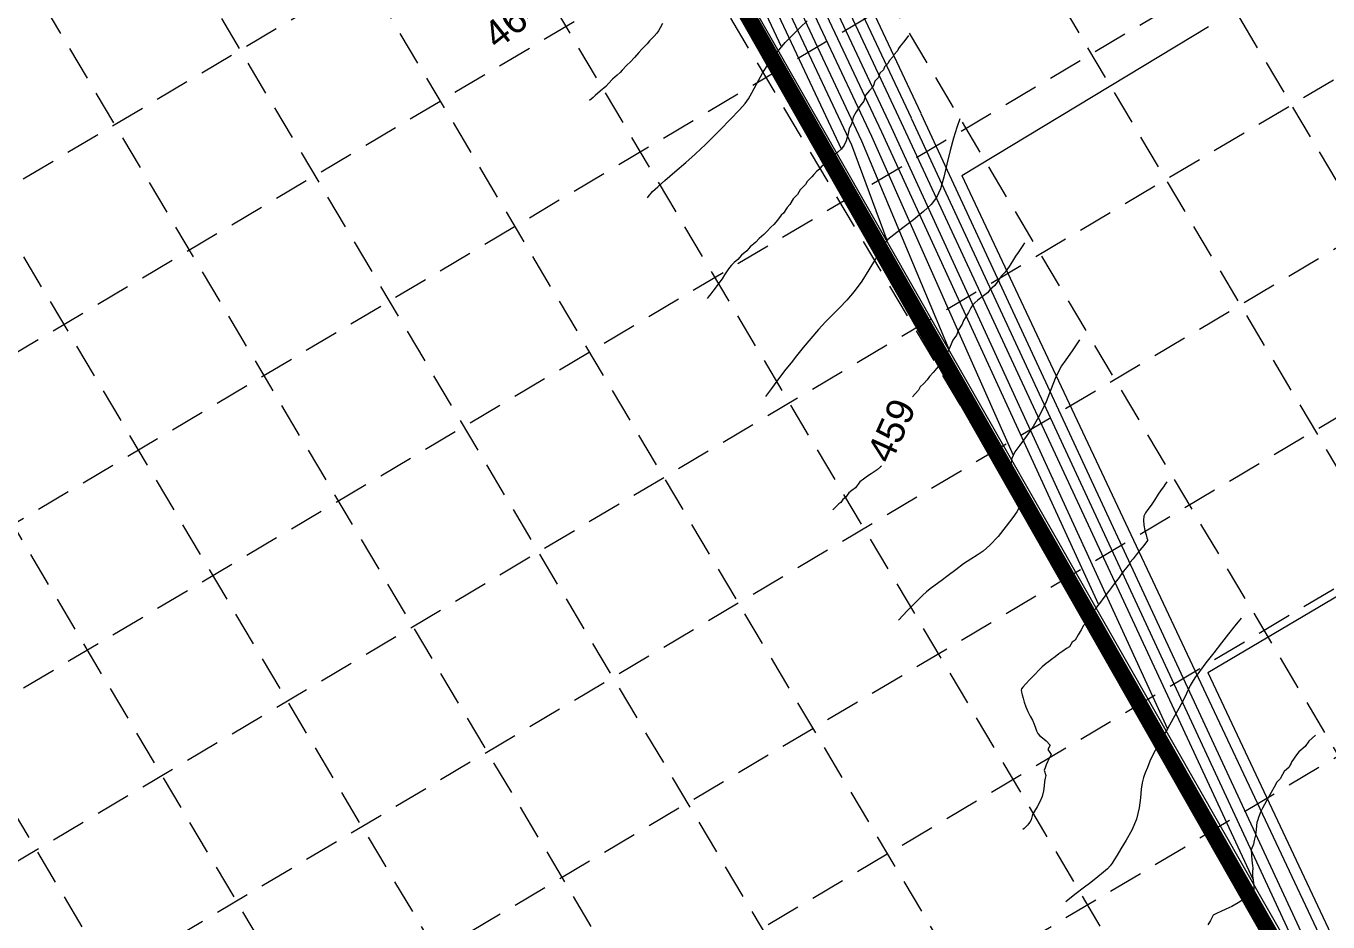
# Model space of a CAD drawing. Header units: inches. Extents: x 2527773 to 2531821, y 6906669 to 6910268.
# Drawn here: x 2528239.1 to 2528716.8, y 6908017.5 to 6908346.2 of the extents above; entities that cross this region are included whole.
import ezdxf
from ezdxf.enums import TextEntityAlignment as Align

# ---------------------------------------------------------------- set-up
doc = ezdxf.new("R2010")
doc.units = ezdxf.units.IN
doc.header["$MEASUREMENT"] = 0
doc.linetypes.add('DASHED', pattern=[0.2286, 0.1524, -0.0762])
doc.linetypes.add('HIDDEN', pattern=[0.009525, 0.00635, -0.003175])
for name, color, linetype, lineweight in [('CE-GRADE-25128 - CE-GRAD-CONT-MAJR-LINE', 1, 'Continuous', 80), ('CE-GRADE-25128 - CE-GRAD-CONT-MINR-LINE', 40, 'Continuous', 53), ('Level 13', 7, 'Continuous', 0)]:
    doc.layers.add(name, color=color, linetype=linetype, lineweight=lineweight)
doc.layers.add('GRID', color=254, linetype='HIDDEN')
doc.layers.add('LIMITS OF DISTURBANCE', color=1, linetype='HIDDEN')
doc.styles.get("Standard").update_dxf_attribs({"font": 'ARIAL.TTF'})

msp = doc.modelspace()

# ---------------------------------------------------------------- linework, layer by layer
at = {"color": 35, "lineweight": 0}
for p, q in [((2528472.62, 6908347.19), (2528471.77, 6908345.57)), ((2528523.12, 6908345.67), (2528525.67, 6908348.15)), ((2528469.51, 6908342.46), (2528467.86, 6908340.74)), ((2528470.54, 6908343.61), (2528469.51, 6908342.46)), ((2528471.17, 6908344.49), (2528470.54, 6908343.61)), ((2528471.77, 6908345.57), (2528471.17, 6908344.49)), ((2528517.66, 6908340.13), (2528520.49, 6908343.06)), ((2528520.49, 6908343.06), (2528523.12, 6908345.67)), ((2528562.82, 6908342.78), (2528561.93, 6908341.45)), ((2528465.08, 6908337.75), (2528463.95, 6908336.47)), ((2528466.99, 6908339.71), (2528465.08, 6908337.75)), ((2528467.86, 6908340.74), (2528466.99, 6908339.71)), ((2528514.76, 6908336.79), (2528517.66, 6908340.13)), ((2528559.25, 6908337.95), (2528558.84, 6908337.18)), ((2528559.85, 6908338.85), (2528559.25, 6908337.95)), ((2528561.04, 6908340.29), (2528559.85, 6908338.85)), ((2528561.93, 6908341.45), (2528561.04, 6908340.29)), ((2528460.7, 6908333.02), (2528459.65, 6908331.95)), ((2528462.35, 6908334.7), (2528460.7, 6908333.02)), ((2528463.95, 6908336.47), (2528462.35, 6908334.7)), ((2528509.31, 6908328.92), (2528511.92, 6908333.03)), ((2528511.92, 6908333.03), (2528514.76, 6908336.79)), ((2528555.4, 6908332.61), (2528554.07, 6908331.31)), ((2528555.72, 6908333.5), (2528555.4, 6908332.61)), ((2528557.14, 6908334.93), (2528555.72, 6908333.5)), ((2528557.46, 6908335.69), (2528557.14, 6908334.93)), ((2528558.84, 6908337.18), (2528557.46, 6908335.69)), ((2528456, 6908328.26), (2528454.31, 6908326.78)), ((2528457.07, 6908329.23), (2528456, 6908328.26)), ((2528457.87, 6908330), (2528457.07, 6908329.23)), ((2528459.65, 6908331.95), (2528457.87, 6908330)), ((2528507.07, 6908324.95), (2528509.31, 6908328.92)), ((2528552.4, 6908328.9), (2528551.86, 6908327.31)), ((2528553.67, 6908330.14), (2528552.4, 6908328.9)), ((2528554.07, 6908331.31), (2528553.67, 6908330.14)), ((2528451.78, 6908324.04), (2528449.78, 6908322.29)), ((2528452.78, 6908325.11), (2528451.78, 6908324.04)), ((2528454.31, 6908326.78), (2528452.78, 6908325.11)), ((2528505.36, 6908321.71), (2528507.07, 6908324.95)), ((2528549.92, 6908324.05), (2528548.51, 6908322.58)), ((2528550.54, 6908326.01), (2528549.92, 6908324.05)), ((2528551.86, 6908327.31), (2528550.54, 6908326.01)), ((2528447.15, 6908319.98), (2528445.87, 6908318.88)), ((2528447.94, 6908320.7), (2528447.15, 6908319.98)), ((2528449.78, 6908322.29), (2528447.94, 6908320.7)), ((2528502.91, 6908317.8), (2528504.17, 6908319.56)), ((2528504.17, 6908319.56), (2528505.36, 6908321.71)), ((2528546.43, 6908318.65), (2528545.01, 6908316.77)), ((2528547.06, 6908320.91), (2528546.43, 6908318.65)), ((2528548.51, 6908322.58), (2528547.06, 6908320.91)), ((2528497.54, 6908312.05), (2528500.84, 6908315.5)), ((2528500.84, 6908315.5), (2528502.91, 6908317.8)), ((2528543.7, 6908314.71), (2528542.58, 6908312.73)), ((2528545.01, 6908316.77), (2528543.7, 6908314.71)), ((2528493.72, 6908308.14), (2528497.54, 6908312.05)), ((2528542, 6908310.26), (2528541.14, 6908308.64)), ((2528542.58, 6908312.73), (2528542, 6908310.26)), ((2528580.6, 6908308.96), (2528579.36, 6908305.04)), ((2528581.68, 6908312.13), (2528580.6, 6908308.96)), ((2528488.31, 6908302.65), (2528490.42, 6908304.78)), ((2528490.42, 6908304.78), (2528493.72, 6908308.14)), ((2528539.96, 6908304.1), (2528539.24, 6908302.5)), ((2528540.57, 6908306.21), (2528539.96, 6908304.1)), ((2528541.14, 6908308.64), (2528540.57, 6908306.21)), ((2528579.36, 6908305.04), (2528578.1, 6908300.51)), ((2528481.19, 6908296.21), (2528484.57, 6908299.18)), ((2528484.57, 6908299.18), (2528486.71, 6908301.11)), ((2528486.71, 6908301.11), (2528488.31, 6908302.65)), ((2528536.89, 6908299.91), (2528535.06, 6908298.44)), ((2528538.27, 6908301.2), (2528536.89, 6908299.91)), ((2528539.24, 6908302.5), (2528538.27, 6908301.2)), ((2528578.1, 6908300.51), (2528576.93, 6908295.57)), ((2528477.19, 6908292.71), (2528481.19, 6908296.21)), ((2528530.83, 6908294.61), (2528530.2, 6908293.73)), ((2528532.5, 6908295.87), (2528530.83, 6908294.61)), ((2528533.09, 6908296.95), (2528532.5, 6908295.87)), ((2528535.06, 6908298.44), (2528533.09, 6908296.95)), ((2528576.93, 6908295.57), (2528575.78, 6908290.72)), ((2528473.51, 6908289.53), (2528477.19, 6908292.71)), ((2528527.4, 6908290.91), (2528525.75, 6908289.19)), ((2528528.09, 6908291.7), (2528527.4, 6908290.91)), ((2528529.13, 6908292.85), (2528528.09, 6908291.7)), ((2528530.2, 6908293.73), (2528529.13, 6908292.85)), ((2528575.78, 6908290.72), (2528574.56, 6908286.5)), ((2528467.38, 6908283.58), (2528468.98, 6908285.47)), ((2528468.98, 6908285.47), (2528470.86, 6908287.24)), ((2528470.86, 6908287.24), (2528473.51, 6908289.53)), ((2528523.15, 6908286.14), (2528522.21, 6908284.47)), ((2528525.06, 6908288.1), (2528523.15, 6908286.14)), ((2528525.75, 6908289.19), (2528525.06, 6908288.1)), ((2528574.56, 6908286.5), (2528573.12, 6908283.29)), ((2528467.09, 6908283.16), (2528467.38, 6908283.58)), ((2528519.38, 6908280.75), (2528518.33, 6908279.69)), ((2528520.56, 6908282.79), (2528519.38, 6908280.75)), ((2528522.21, 6908284.47), (2528520.56, 6908282.79)), ((2528571.18, 6908280.69), (2528568.43, 6908278.12)), ((2528573.12, 6908283.29), (2528571.18, 6908280.69)), ((2528516.21, 6908276.84), (2528514.84, 6908274.98)), ((2528517.01, 6908277.61), (2528516.21, 6908276.84)), ((2528518.33, 6908279.69), (2528517.01, 6908277.61)), ((2528568.43, 6908278.12), (2528564.76, 6908275.17)), ((2528511.07, 6908270.99), (2528509.79, 6908269.71)), ((2528512.4, 6908272.41), (2528511.07, 6908270.99)), ((2528513.47, 6908273.37), (2528512.4, 6908272.41)), ((2528514.84, 6908274.98), (2528513.47, 6908273.37)), ((2528560.83, 6908272.19), (2528557.49, 6908269.67)), ((2528564.76, 6908275.17), (2528560.83, 6908272.19)), ((2528506.82, 6908266.95), (2528504.82, 6908265.2)), ((2528508.1, 6908268.22), (2528506.82, 6908266.95)), ((2528509.79, 6908269.71), (2528508.1, 6908268.22)), ((2528553.96, 6908266.33), (2528552.59, 6908264.15)), ((2528555.35, 6908267.91), (2528553.96, 6908266.33)), ((2528557.49, 6908269.67), (2528555.35, 6908267.91)), ((2528604.8, 6908265.74), (2528604.07, 6908264.57)), ((2528605.39, 6908266.7), (2528604.8, 6908265.74)), ((2528501.66, 6908262.2), (2528500.25, 6908260.56)), ((2528503.5, 6908263.79), (2528501.66, 6908262.2)), ((2528504.82, 6908265.2), (2528503.5, 6908263.79)), ((2528552.59, 6908264.15), (2528550.71, 6908260.81)), ((2528602.18, 6908261.77), (2528601.08, 6908259.98)), ((2528603.15, 6908263.07), (2528602.18, 6908261.77)), ((2528604.07, 6908264.57), (2528603.15, 6908263.07)), ((2528496.33, 6908256.35), (2528495.42, 6908254.92)), ((2528497.18, 6908257.59), (2528496.33, 6908256.35)), ((2528497.98, 6908258.53), (2528497.18, 6908257.59)), ((2528498.92, 6908259.42), (2528497.98, 6908258.53)), ((2528500.25, 6908260.56), (2528498.92, 6908259.42)), ((2528548.35, 6908256.73), (2528545.72, 6908252.57)), ((2528550.71, 6908260.81), (2528548.35, 6908256.73)), ((2528599.81, 6908257.99), (2528598.4, 6908255.88)), ((2528601.08, 6908259.98), (2528599.81, 6908257.99)), ((2528493.15, 6908251.79), (2528492.33, 6908250.51)), ((2528494.54, 6908253.48), (2528493.15, 6908251.79)), ((2528495.42, 6908254.92), (2528494.54, 6908253.48)), ((2528545.72, 6908252.57), (2528542.98, 6908248.86)), ((2528595.66, 6908252.6), (2528594.51, 6908250.96)), ((2528597.03, 6908254.59), (2528595.66, 6908252.6)), ((2528598.4, 6908255.88), (2528597.03, 6908254.59)), ((2528489.38, 6908246.68), (2528489.04, 6908246.22)), ((2528490.37, 6908247.92), (2528489.38, 6908246.68)), ((2528491.1, 6908248.98), (2528490.37, 6908247.92)), ((2528492.33, 6908250.51), (2528491.1, 6908248.98)), ((2528542.98, 6908248.86), (2528540.24, 6908245.64)), ((2528589.92, 6908246.85), (2528588.25, 6908245.59)), ((2528591.89, 6908248.34), (2528589.92, 6908246.85)), ((2528592.68, 6908249.48), (2528591.89, 6908248.34)), ((2528594.51, 6908250.96), (2528592.68, 6908249.48)), ((2528537.57, 6908242.8), (2528535.01, 6908240.24)), ((2528540.24, 6908245.64), (2528537.57, 6908242.8)), ((2528585.8, 6908242.83), (2528584.86, 6908241.16)), ((2528586.49, 6908243.92), (2528585.8, 6908242.83)), ((2528587.18, 6908244.71), (2528586.49, 6908243.92)), ((2528588.25, 6908245.59), (2528587.18, 6908244.71)), ((2528532.46, 6908237.69), (2528529.81, 6908234.87)), ((2528535.01, 6908240.24), (2528532.46, 6908237.69)), ((2528583.1, 6908238.12), (2528582.52, 6908236.82)), ((2528584.28, 6908240.16), (2528583.1, 6908238.12)), ((2528584.86, 6908241.16), (2528584.28, 6908240.16)), ((2528529.81, 6908234.87), (2528526.99, 6908231.6)), ((2528580.46, 6908232.82), (2528579.09, 6908230.96)), ((2528581.2, 6908234.74), (2528580.46, 6908232.82)), ((2528582.52, 6908236.82), (2528581.2, 6908234.74)), ((2528524.21, 6908228.22), (2528521.75, 6908225.16)), ((2528526.99, 6908231.6), (2528524.21, 6908228.22)), ((2528578.16, 6908228.62), (2528577.04, 6908226.22)), ((2528579.09, 6908230.96), (2528578.16, 6908228.62)), ((2528625.63, 6908231.07), (2528622.89, 6908227.08)), ((2528521.75, 6908225.16), (2528519.77, 6908222.68)), ((2528575.78, 6908224.06), (2528574.49, 6908222.21)), ((2528577.04, 6908226.22), (2528575.78, 6908224.06)), ((2528620.6, 6908223.8), (2528619.02, 6908221.51)), ((2528622.89, 6908227.08), (2528620.6, 6908223.8)), ((2528517.88, 6908220.28), (2528515.57, 6908217.26)), ((2528519.77, 6908222.68), (2528517.88, 6908220.28)), ((2528571.96, 6908219.06), (2528570.63, 6908217.64)), ((2528573.12, 6908220.6), (2528571.96, 6908219.06)), ((2528574.49, 6908222.21), (2528573.12, 6908220.6)), ((2528617.85, 6908219.52), (2528616.69, 6908216.92)), ((2528619.02, 6908221.51), (2528617.85, 6908219.52)), ((2528512.56, 6908213.24), (2528510.39, 6908210.3)), ((2528515.57, 6908217.26), (2528512.56, 6908213.24)), ((2528567.17, 6908213.83), (2528566.6, 6908212.62)), ((2528568.45, 6908215.1), (2528567.17, 6908213.83)), ((2528569.73, 6908216.38), (2528568.45, 6908215.1)), ((2528570.63, 6908217.64), (2528569.73, 6908216.38)), ((2528616.69, 6908216.92), (2528615.2, 6908213.07)), ((2528565.27, 6908211.21), (2528564.36, 6908210.15)), ((2528566.6, 6908212.62), (2528565.27, 6908211.21)), ((2528613.34, 6908208.39), (2528611.11, 6908203.59)), ((2528615.2, 6908213.07), (2528613.34, 6908208.39)), ((2528608.58, 6908199.27), (2528606, 6908195.56)), ((2528611.11, 6908203.59), (2528608.58, 6908199.27)), ((2528606, 6908195.56), (2528603.69, 6908192.49)), ((2528601.89, 6908189.97), (2528600.74, 6908187.55)), ((2528603.69, 6908192.49), (2528601.89, 6908189.97)), ((2528552.91, 6908184.75), (2528552.66, 6908184.47)), ((2528600.74, 6908187.55), (2528600.34, 6908184.65)), ((2528600.34, 6908184.65), (2528600.69, 6908180.94)), ((2528546.41, 6908179.99), (2528545.01, 6908178.93)), ((2528547.82, 6908181.03), (2528546.41, 6908179.99)), ((2528549.14, 6908181.93), (2528547.82, 6908181.03)), ((2528550.3, 6908182.63), (2528549.14, 6908181.93)), ((2528551.41, 6908183.38), (2528550.3, 6908182.63)), ((2528552.66, 6908184.47), (2528551.41, 6908183.38)), ((2528600.69, 6908180.94), (2528601.5, 6908177.01)), ((2528541.02, 6908174.97), (2528539.7, 6908173.2)), ((2528542.13, 6908175.8), (2528541.02, 6908174.97)), ((2528543.41, 6908176.77), (2528542.13, 6908175.8)), ((2528545.01, 6908178.93), (2528543.41, 6908176.77)), ((2528601.5, 6908177.01), (2528602.36, 6908173.69)), ((2528655.62, 6908176.01), (2528654.44, 6908174.43)), ((2528656.45, 6908177.17), (2528655.62, 6908176.01)), ((2528657.07, 6908178.08), (2528656.45, 6908177.17)), ((2528657.65, 6908178.95), (2528657.07, 6908178.08)), ((2528537.3, 6908170.91), (2528536.63, 6908170.15)), ((2528538, 6908171.45), (2528537.3, 6908170.91)), ((2528538.8, 6908172.52), (2528538, 6908171.45)), ((2528539.7, 6908173.2), (2528538.8, 6908172.52)), ((2528602.36, 6908173.69), (2528602.96, 6908171.57)), ((2528602.96, 6908171.57), (2528603.28, 6908170.41)), ((2528603.28, 6908170.41), (2528603.38, 6908169.72)), ((2528651.89, 6908170.41), (2528650.73, 6908168.88)), ((2528653.18, 6908172.27), (2528651.89, 6908170.41)), ((2528654.44, 6908174.43), (2528653.18, 6908172.27)), ((2528535.88, 6908169.48), (2528535.11, 6908168.7)), ((2528536.63, 6908170.15), (2528535.88, 6908169.48)), ((2528601.15, 6908165.86), (2528598.72, 6908162.66)), ((2528602.6, 6908167.92), (2528601.15, 6908165.86)), ((2528603.24, 6908169.05), (2528602.6, 6908167.92)), ((2528603.38, 6908169.72), (2528603.24, 6908169.05)), ((2528649.26, 6908166.41), (2528649.06, 6908164.96)), ((2528649.83, 6908167.62), (2528649.26, 6908166.41)), ((2528650.73, 6908168.88), (2528649.83, 6908167.62)), ((2528598.72, 6908162.66), (2528595.73, 6908158.97)), ((2528649.06, 6908164.96), (2528649.23, 6908163.1)), ((2528649.23, 6908163.1), (2528649.64, 6908161.14)), ((2528649.64, 6908161.14), (2528650.07, 6908159.48)), ((2528595.73, 6908158.97), (2528592.77, 6908155.71)), ((2528650.58, 6908157.49), (2528649.18, 6908155.66)), ((2528650.07, 6908159.48), (2528650.37, 6908158.42)), ((2528650.37, 6908158.42), (2528650.53, 6908157.84)), ((2528650.53, 6908157.84), (2528650.58, 6908157.49)), ((2528588.04, 6908152.03), (2528585.72, 6908150.63)), ((2528590.27, 6908153.52), (2528588.04, 6908152.03)), ((2528592.77, 6908155.71), (2528590.27, 6908153.52)), ((2528646.45, 6908152.2), (2528645.26, 6908150.73)), ((2528647.75, 6908153.84), (2528646.45, 6908152.2)), ((2528649.18, 6908155.66), (2528647.75, 6908153.84)), ((2528580.26, 6908146.74), (2528577.46, 6908144.62)), ((2528583.09, 6908148.83), (2528580.26, 6908146.74)), ((2528585.72, 6908150.63), (2528583.09, 6908148.83)), ((2528642.94, 6908147.62), (2528641.76, 6908146.14)), ((2528644.06, 6908149.01), (2528642.94, 6908147.62)), ((2528644.13, 6908149.34), (2528644.06, 6908149.01)), ((2528645.26, 6908150.73), (2528644.13, 6908149.34)), ((2528574.89, 6908142.68), (2528572.67, 6908141.01)), ((2528577.46, 6908144.62), (2528574.89, 6908142.68)), ((2528638.72, 6908142.09), (2528637.3, 6908140.25)), ((2528640.15, 6908143.93), (2528638.72, 6908142.09)), ((2528640.47, 6908144.5), (2528640.15, 6908143.93)), ((2528641.76, 6908146.14), (2528640.47, 6908144.5)), ((2528567.98, 6908137.23), (2528565.78, 6908135.06)), ((2528569.47, 6908138.57), (2528567.98, 6908137.23)), ((2528570.87, 6908139.66), (2528569.47, 6908138.57)), ((2528572.67, 6908141.01), (2528570.87, 6908139.66)), ((2528635.39, 6908137.63), (2528634.17, 6908136.03)), ((2528636.58, 6908139.22), (2528635.39, 6908137.63)), ((2528637.3, 6908140.25), (2528636.58, 6908139.22)), ((2528565.78, 6908135.06), (2528562.53, 6908131.71)), ((2528631.33, 6908132.23), (2528629.85, 6908130.6)), ((2528631.85, 6908133.04), (2528631.33, 6908132.23)), ((2528633.35, 6908134.88), (2528631.85, 6908133.04)), ((2528634.17, 6908136.03), (2528633.35, 6908134.88)), ((2528562.53, 6908131.71), (2528559.17, 6908128.21)), ((2528628.27, 6908127.36), (2528627.02, 6908126.27)), ((2528628.84, 6908128.51), (2528628.27, 6908127.36)), ((2528629.21, 6908129.32), (2528628.84, 6908128.51)), ((2528629.5, 6908129.96), (2528629.21, 6908129.32)), ((2528629.85, 6908130.6), (2528629.5, 6908129.96)), ((2528684.89, 6908128.97), (2528682.64, 6908126.19)), ((2528625.15, 6908122.82), (2528624.07, 6908120.93)), ((2528626.18, 6908124.68), (2528625.15, 6908122.82)), ((2528627.02, 6908126.27), (2528626.18, 6908124.68)), ((2528680.29, 6908123.24), (2528677.7, 6908119.95)), ((2528682.64, 6908126.19), (2528680.29, 6908123.24)), ((2528620.79, 6908117.76), (2528619.48, 6908116.86)), ((2528621.95, 6908118.46), (2528620.79, 6908117.76)), ((2528622.96, 6908120.18), (2528621.95, 6908118.46)), ((2528624.07, 6908120.93), (2528622.96, 6908120.18)), ((2528677.7, 6908119.95), (2528674.84, 6908116.27)), ((2528614.27, 6908112.95), (2528613.37, 6908112.27)), ((2528615.38, 6908113.78), (2528614.27, 6908112.95)), ((2528616.66, 6908114.75), (2528615.38, 6908113.78)), ((2528618.06, 6908115.81), (2528616.66, 6908114.75)), ((2528619.48, 6908116.86), (2528618.06, 6908115.81)), ((2528674.84, 6908116.27), (2528672.01, 6908112.58)), ((2528609.2, 6908108.3), (2528607.37, 6908106.39)), ((2528610.82, 6908109.97), (2528609.2, 6908108.3)), ((2528611.92, 6908111.06), (2528610.82, 6908109.97)), ((2528612.67, 6908111.73), (2528611.92, 6908111.06)), ((2528613.37, 6908112.27), (2528612.67, 6908111.73)), ((2528669.63, 6908109.41), (2528667.98, 6908107.11)), ((2528672.01, 6908112.58), (2528669.63, 6908109.41)), ((2528604.81, 6908103.66), (2528604.35, 6908103.02)), ((2528605.79, 6908104.73), (2528604.81, 6908103.66)), ((2528607.37, 6908106.39), (2528605.79, 6908104.73)), ((2528666.24, 6908104.22), (2528665.65, 6908102.94)), ((2528666.94, 6908105.49), (2528666.24, 6908104.22)), ((2528667.98, 6908107.11), (2528666.94, 6908105.49)), ((2528604.35, 6908103.02), (2528604.24, 6908102.48)), ((2528604.24, 6908102.48), (2528604.32, 6908101.77)), ((2528604.32, 6908101.77), (2528604.55, 6908100.82)), ((2528604.55, 6908100.82), (2528604.9, 6908099.59)), ((2528604.9, 6908099.59), (2528605.37, 6908098.09)), ((2528663.78, 6908099.02), (2528662.09, 6908095.84)), ((2528664.91, 6908101.32), (2528663.78, 6908099.02)), ((2528665.65, 6908102.94), (2528664.91, 6908101.32)), ((2528605.37, 6908098.09), (2528605.96, 6908096.41)), ((2528605.96, 6908096.41), (2528606.68, 6908094.68)), ((2528606.68, 6908094.68), (2528607.51, 6908093.02)), ((2528662.09, 6908095.84), (2528660.03, 6908092.12)), ((2528607.51, 6908093.02), (2528608.34, 6908091.47)), ((2528608.34, 6908091.47), (2528609.03, 6908090.03)), ((2528609.03, 6908090.03), (2528609.49, 6908088.73)), ((2528660.03, 6908092.12), (2528657.88, 6908088.34)), ((2528609.49, 6908088.73), (2528609.86, 6908087.58)), ((2528609.86, 6908087.58), (2528610.33, 6908086.62)), ((2528610.33, 6908086.62), (2528611.07, 6908085.83)), ((2528611.07, 6908085.83), (2528612.08, 6908085.01)), ((2528612.08, 6908085.01), (2528613.37, 6908083.9)), ((2528655.87, 6908084.89), (2528654.1, 6908081.79)), ((2528657.88, 6908088.34), (2528655.87, 6908084.89)), ((2528712.18, 6908086.06), (2528709.81, 6908083.76)), ((2528613.37, 6908083.9), (2528614.84, 6908082.33)), ((2528614.84, 6908082.33), (2528613.95, 6908080.78)), ((2528613.95, 6908080.78), (2528615.19, 6908078.88)), ((2528654.1, 6908081.79), (2528652.61, 6908078.99)), ((2528706.09, 6908079.91), (2528704.9, 6908078.33)), ((2528708.39, 6908081.91), (2528706.09, 6908079.91)), ((2528709.81, 6908083.76), (2528708.39, 6908081.91)), ((2528613.4, 6908075.07), (2528613.02, 6908074.08)), ((2528613.86, 6908076.21), (2528613.4, 6908075.07)), ((2528614.45, 6908077.48), (2528613.86, 6908076.21)), ((2528615.19, 6908078.88), (2528614.45, 6908077.48)), ((2528651.43, 6908076.45), (2528650.51, 6908074.17)), ((2528652.61, 6908078.99), (2528651.43, 6908076.45)), ((2528702.91, 6908075.09), (2528702.54, 6908074.28)), ((2528703.21, 6908075.73), (2528702.91, 6908075.09)), ((2528703.56, 6908076.37), (2528703.21, 6908075.73)), ((2528704.08, 6908077.18), (2528703.56, 6908076.37)), ((2528704.9, 6908078.33), (2528704.08, 6908077.18)), ((2528613.02, 6908074.08), (2528612.7, 6908073.2)), ((2528612.7, 6908073.2), (2528613.22, 6908071.17)), ((2528612.96, 6908070.24), (2528612.77, 6908069.06)), ((2528613.22, 6908071.17), (2528612.96, 6908070.24)), ((2528649.12, 6908070.43), (2528648.6, 6908068.57)), ((2528649.76, 6908072.18), (2528649.12, 6908070.43)), ((2528650.51, 6908074.17), (2528649.76, 6908072.18)), ((2528699.26, 6908069.94), (2528698.06, 6908068.74)), ((2528700.1, 6908071.53), (2528699.26, 6908069.94)), ((2528700.67, 6908072.68), (2528700.1, 6908071.53)), ((2528702.54, 6908074.28), (2528700.67, 6908072.68)), ((2528612.4, 6908065.6), (2528611.92, 6908063.57)), ((2528612.63, 6908067.48), (2528612.4, 6908065.6)), ((2528612.77, 6908069.06), (2528612.63, 6908067.48)), ((2528648.22, 6908066.22), (2528647.94, 6908063.06)), ((2528648.6, 6908068.57), (2528648.22, 6908066.22)), ((2528697.03, 6908066.88), (2528695.96, 6908064.99)), ((2528698.06, 6908068.74), (2528697.03, 6908066.88)), ((2528611.07, 6908061.56), (2528610.04, 6908059.69)), ((2528611.92, 6908063.57), (2528611.07, 6908061.56)), ((2528647.94, 6908063.06), (2528647.48, 6908059.3)), ((2528693.47, 6908060.62), (2528692.73, 6908059.22)), ((2528694.36, 6908062.17), (2528693.47, 6908060.62)), ((2528694.95, 6908063.27), (2528694.36, 6908062.17)), ((2528695.96, 6908064.99), (2528694.95, 6908063.27)), ((2528608.36, 6908056.95), (2528607.83, 6908054.96)), ((2528609.08, 6908058.12), (2528608.36, 6908056.95)), ((2528610.04, 6908059.69), (2528609.08, 6908058.12)), ((2528647.48, 6908059.3), (2528646.51, 6908055.24)), ((2528691.3, 6908055.82), (2528690.98, 6908054.94)), ((2528691.68, 6908056.81), (2528691.3, 6908055.82)), ((2528692.14, 6908057.95), (2528691.68, 6908056.81)), ((2528692.73, 6908059.22), (2528692.14, 6908057.95)), ((2528605.36, 6908051.82), (2528604.82, 6908051.39)), ((2528606.09, 6908052.47), (2528605.36, 6908051.82)), ((2528606.57, 6908052.98), (2528606.09, 6908052.47)), ((2528606.94, 6908053.49), (2528606.57, 6908052.98)), ((2528607.33, 6908054.11), (2528606.94, 6908053.49)), ((2528607.83, 6908054.96), (2528607.33, 6908054.11)), ((2528644.82, 6908051.21), (2528642.76, 6908047.48)), ((2528646.51, 6908055.24), (2528644.82, 6908051.21)), ((2528690.39, 6908051.26), (2528690.16, 6908049.38)), ((2528690.53, 6908052.84), (2528690.39, 6908051.26)), ((2528690.72, 6908054.01), (2528690.53, 6908052.84)), ((2528690.98, 6908054.94), (2528690.72, 6908054.01)), ((2528642.76, 6908047.48), (2528640.83, 6908044.33)), ((2528689.68, 6908047.35), (2528689.49, 6908045.96)), ((2528690.16, 6908049.38), (2528689.68, 6908047.35)), ((2528639.4, 6908041.99), (2528638.39, 6908040.3)), ((2528640.83, 6908044.33), (2528639.4, 6908041.99)), ((2528689.49, 6908045.96), (2528688.64, 6908043.95)), ((2528688.64, 6908043.95), (2528688.7, 6908042.04)), ((2528688.7, 6908042.04), (2528688.88, 6908039.97)), ((2528635.91, 6908037.01), (2528634.45, 6908035.72)), ((2528636.88, 6908038.04), (2528635.91, 6908037.01)), ((2528637.62, 6908039.06), (2528636.88, 6908038.04)), ((2528638.39, 6908040.3), (2528637.62, 6908039.06)), ((2528688.88, 6908039.97), (2528689.06, 6908038.24)), ((2528689.09, 6908036.48), (2528689.05, 6908036.12)), ((2528689.06, 6908038.24), (2528689.16, 6908037.25)), ((2528689.15, 6908036.66), (2528689.09, 6908036.48)), ((2528689.19, 6908036.82), (2528689.15, 6908036.66)), ((2528689.16, 6908037.25), (2528689.19, 6908036.82)), ((2528629.73, 6908031.99), (2528626.99, 6908029.9)), ((2528632.32, 6908034), (2528629.73, 6908031.99)), ((2528634.45, 6908035.72), (2528632.32, 6908034)), ((2528689.05, 6908036.12), (2528689.05, 6908035.43)), ((2528689.05, 6908035.43), (2528689.13, 6908034.31)), ((2528689.13, 6908034.31), (2528689.27, 6908032.94)), ((2528689.27, 6908032.94), (2528689.41, 6908031.58)), ((2528624.39, 6908027.9), (2528622.09, 6908026.13)), ((2528626.99, 6908029.9), (2528624.39, 6908027.9)), ((2528687.63, 6908027.01), (2528685.92, 6908025.89)), ((2528688.66, 6908027.69), (2528687.63, 6908027.01)), ((2528689.17, 6908028.02), (2528688.66, 6908027.69)), ((2528689.38, 6908028.16), (2528689.17, 6908028.02)), ((2528689.51, 6908028.29), (2528689.38, 6908028.16)), ((2528689.41, 6908031.58), (2528689.52, 6908030.42)), ((2528689.59, 6908028.49), (2528689.51, 6908028.29)), ((2528689.52, 6908030.42), (2528689.59, 6908029.51)), ((2528689.59, 6908029.51), (2528689.61, 6908028.87)), ((2528689.61, 6908028.87), (2528689.59, 6908028.49)), ((2528622.09, 6908026.13), (2528620.55, 6908024.92)), ((2528679.33, 6908022.11), (2528677.43, 6908021.26)), ((2528681.48, 6908023.19), (2528679.33, 6908022.11)), ((2528683.77, 6908024.52), (2528681.48, 6908023.19)), ((2528685.92, 6908025.89), (2528683.77, 6908024.52)), ((2528673.68, 6908018.04), (2528672.71, 6908016.47)), ((2528674.71, 6908019.91), (2528673.68, 6908018.04)), ((2528675.88, 6908020.56), (2528674.71, 6908019.91)), ((2528677.43, 6908021.26), (2528675.88, 6908020.56))]:
    msp.add_line(p, q, dxfattribs=at)
at = {"layer": 'CE-GRADE-25128 - CE-GRAD-CONT-MAJR-LINE', "color": 35, "linetype": 'Continuous', "lineweight": 0}
for p, q in [((2528435.97, 6908528.34), (2528541.94, 6908302.6)), ((2528472.05, 6908498.56), (2528560.18, 6908310.82)), ((2528560.19, 6908310.79), (2528689.27, 6908032.94)), ((2528541.94, 6908302.6), (2528554.96, 6908267.6))]:
    msp.add_line(p, q, dxfattribs=at)
at = {"layer": 'CE-GRADE-25128 - CE-GRAD-CONT-MINR-LINE', "color": 35, "linetype": 'Continuous', "lineweight": 0}
for p, q in [((2528424.55, 6908609.16), (2528563.8, 6908312.52)), ((2528414.77, 6908601.75), (2528552.93, 6908307.44)), ((2528418.36, 6908603.52), (2528556.55, 6908309.12)), ((2528407.59, 6908598.22), (2528545.63, 6908304.15)), ((2528411.18, 6908599.99), (2528549.29, 6908305.78)), ((2528396.83, 6908592.91), (2528516.26, 6908338.48)), ((2528400.41, 6908594.68), (2528538.32, 6908300.9)), ((2528495.22, 6908468.02), (2528567.42, 6908314.22)), ((2528567.45, 6908314.16), (2528735.52, 6907952.37)), ((2528556.55, 6908309.12), (2528657.94, 6908088.37)), ((2528563.82, 6908312.48), (2528712.52, 6907992.39)), ((2528545.63, 6908304.15), (2528577.71, 6908227.66)), ((2528549.29, 6908305.78), (2528601.31, 6908188.76)), ((2528552.93, 6908307.44), (2528632.6, 6908133.96)), ((2528582.45, 6908291.36), (2528762.78, 6907908.3)), ((2528672.71, 6908109.02), (2528776.33, 6907888.93))]:
    msp.add_line(p, q, dxfattribs=at)
at = {"layer": 'CE-GRADE-25128 - CE-GRAD-CONT-MINR-LINE', "color": 35, "linetype": 'Continuous', "lineweight": 0, "flags": 128}
for points in [[(2528582.45, 6908291.36), (2528672.98, 6908346)], [(2528672.71, 6908109.02), (2528793.82, 6908180.56)]]:
    msp.add_lwpolyline(points, dxfattribs=at)
at = {"layer": 'GRID', "color": 252, "linetype": 'HIDDEN', "lineweight": 0, "ltscale": 2000}
for p, q in [((2528041.55, 6908173.45), (2530896.24, 6909868.69)), ((2528068.89, 6908127.41), (2530923.58, 6909822.65)), ((2528096.24, 6908081.37), (2530950.92, 6909776.61)), ((2528123.58, 6908035.32), (2530978.26, 6909730.56)), ((2528150.92, 6907989.28), (2531005.61, 6909684.52)), ((2528178.26, 6907943.24), (2531032.95, 6909638.48)), ((2528205.61, 6907897.19), (2531060.29, 6909592.43)), ((2528232.95, 6907851.15), (2531087.63, 6909546.39)), ((2528260.29, 6907805.11), (2531114.98, 6909500.35)), ((2528402.26, 6908824.21), (2529359.63, 6907212.06)), ((2528356.22, 6908796.87), (2529313.59, 6907184.71)), ((2528310.17, 6908769.53), (2529267.54, 6907157.37)), ((2528264.13, 6908742.19), (2529221.5, 6907130.03)), ((2528218.09, 6908714.84), (2529175.46, 6907102.69)), ((2528172.04, 6908687.5), (2529129.41, 6907075.34)), ((2528126, 6908660.16), (2529083.37, 6907048)), ((2528079.96, 6908632.82), (2529037.33, 6907020.66)), ((2528033.91, 6908605.47), (2528991.28, 6906993.32)), ((2527987.87, 6908578.13), (2528945.24, 6906965.97)), ((2527941.83, 6908550.79), (2528899.2, 6906938.63))]:
    msp.add_line(p, q, dxfattribs=at)
at = {"layer": 'Level 13', "color": 7, "linetype": 'Continuous', "lineweight": 0}
msp.add_line((2528345.54, 6908634.55), (2528884.54, 6907689.08), dxfattribs=at)
at = {"layer": 'LIMITS OF DISTURBANCE', "linetype": 'DASHED', "lineweight": 0, "ltscale": 200, "const_width": 6}
msp.add_lwpolyline([(2528332.36, 6908651.37), (2528888.03, 6907674.77), (2529627.31, 6908111.38), (2529767.82, 6907853.31), (2529803.13, 6907790.91), (2529843.97, 6907738.74), (2529892.79, 6907769.68), (2529843.96, 6907815.74), (2529662.39, 6908147.63), (2529567.23, 6908242.62), (2530796.16, 6908963.31), (2530836.37, 6908955.22), (2530841.61, 6908987.33), (2530829.91, 6909020.6), (2530361.77, 6909809.42, 0.353669), (2530319.01, 6909816.02), (2528338.87, 6908654.84)], format="xyb", close=True, dxfattribs=at)

# ---------------------------------------------------------------- texts
at = {"color": 35, "lineweight": 0}
for s, rotation, p in [('464', 38.6419, (2528417.99, 6908348.47)), ('459', 65.7431, (2528556.55, 6908197.85))]:
    msp.add_text(s, height=10, rotation=rotation, dxfattribs=at).set_placement(p, align=Align.MIDDLE_CENTER)

doc.saveas('drawing.dxf')
